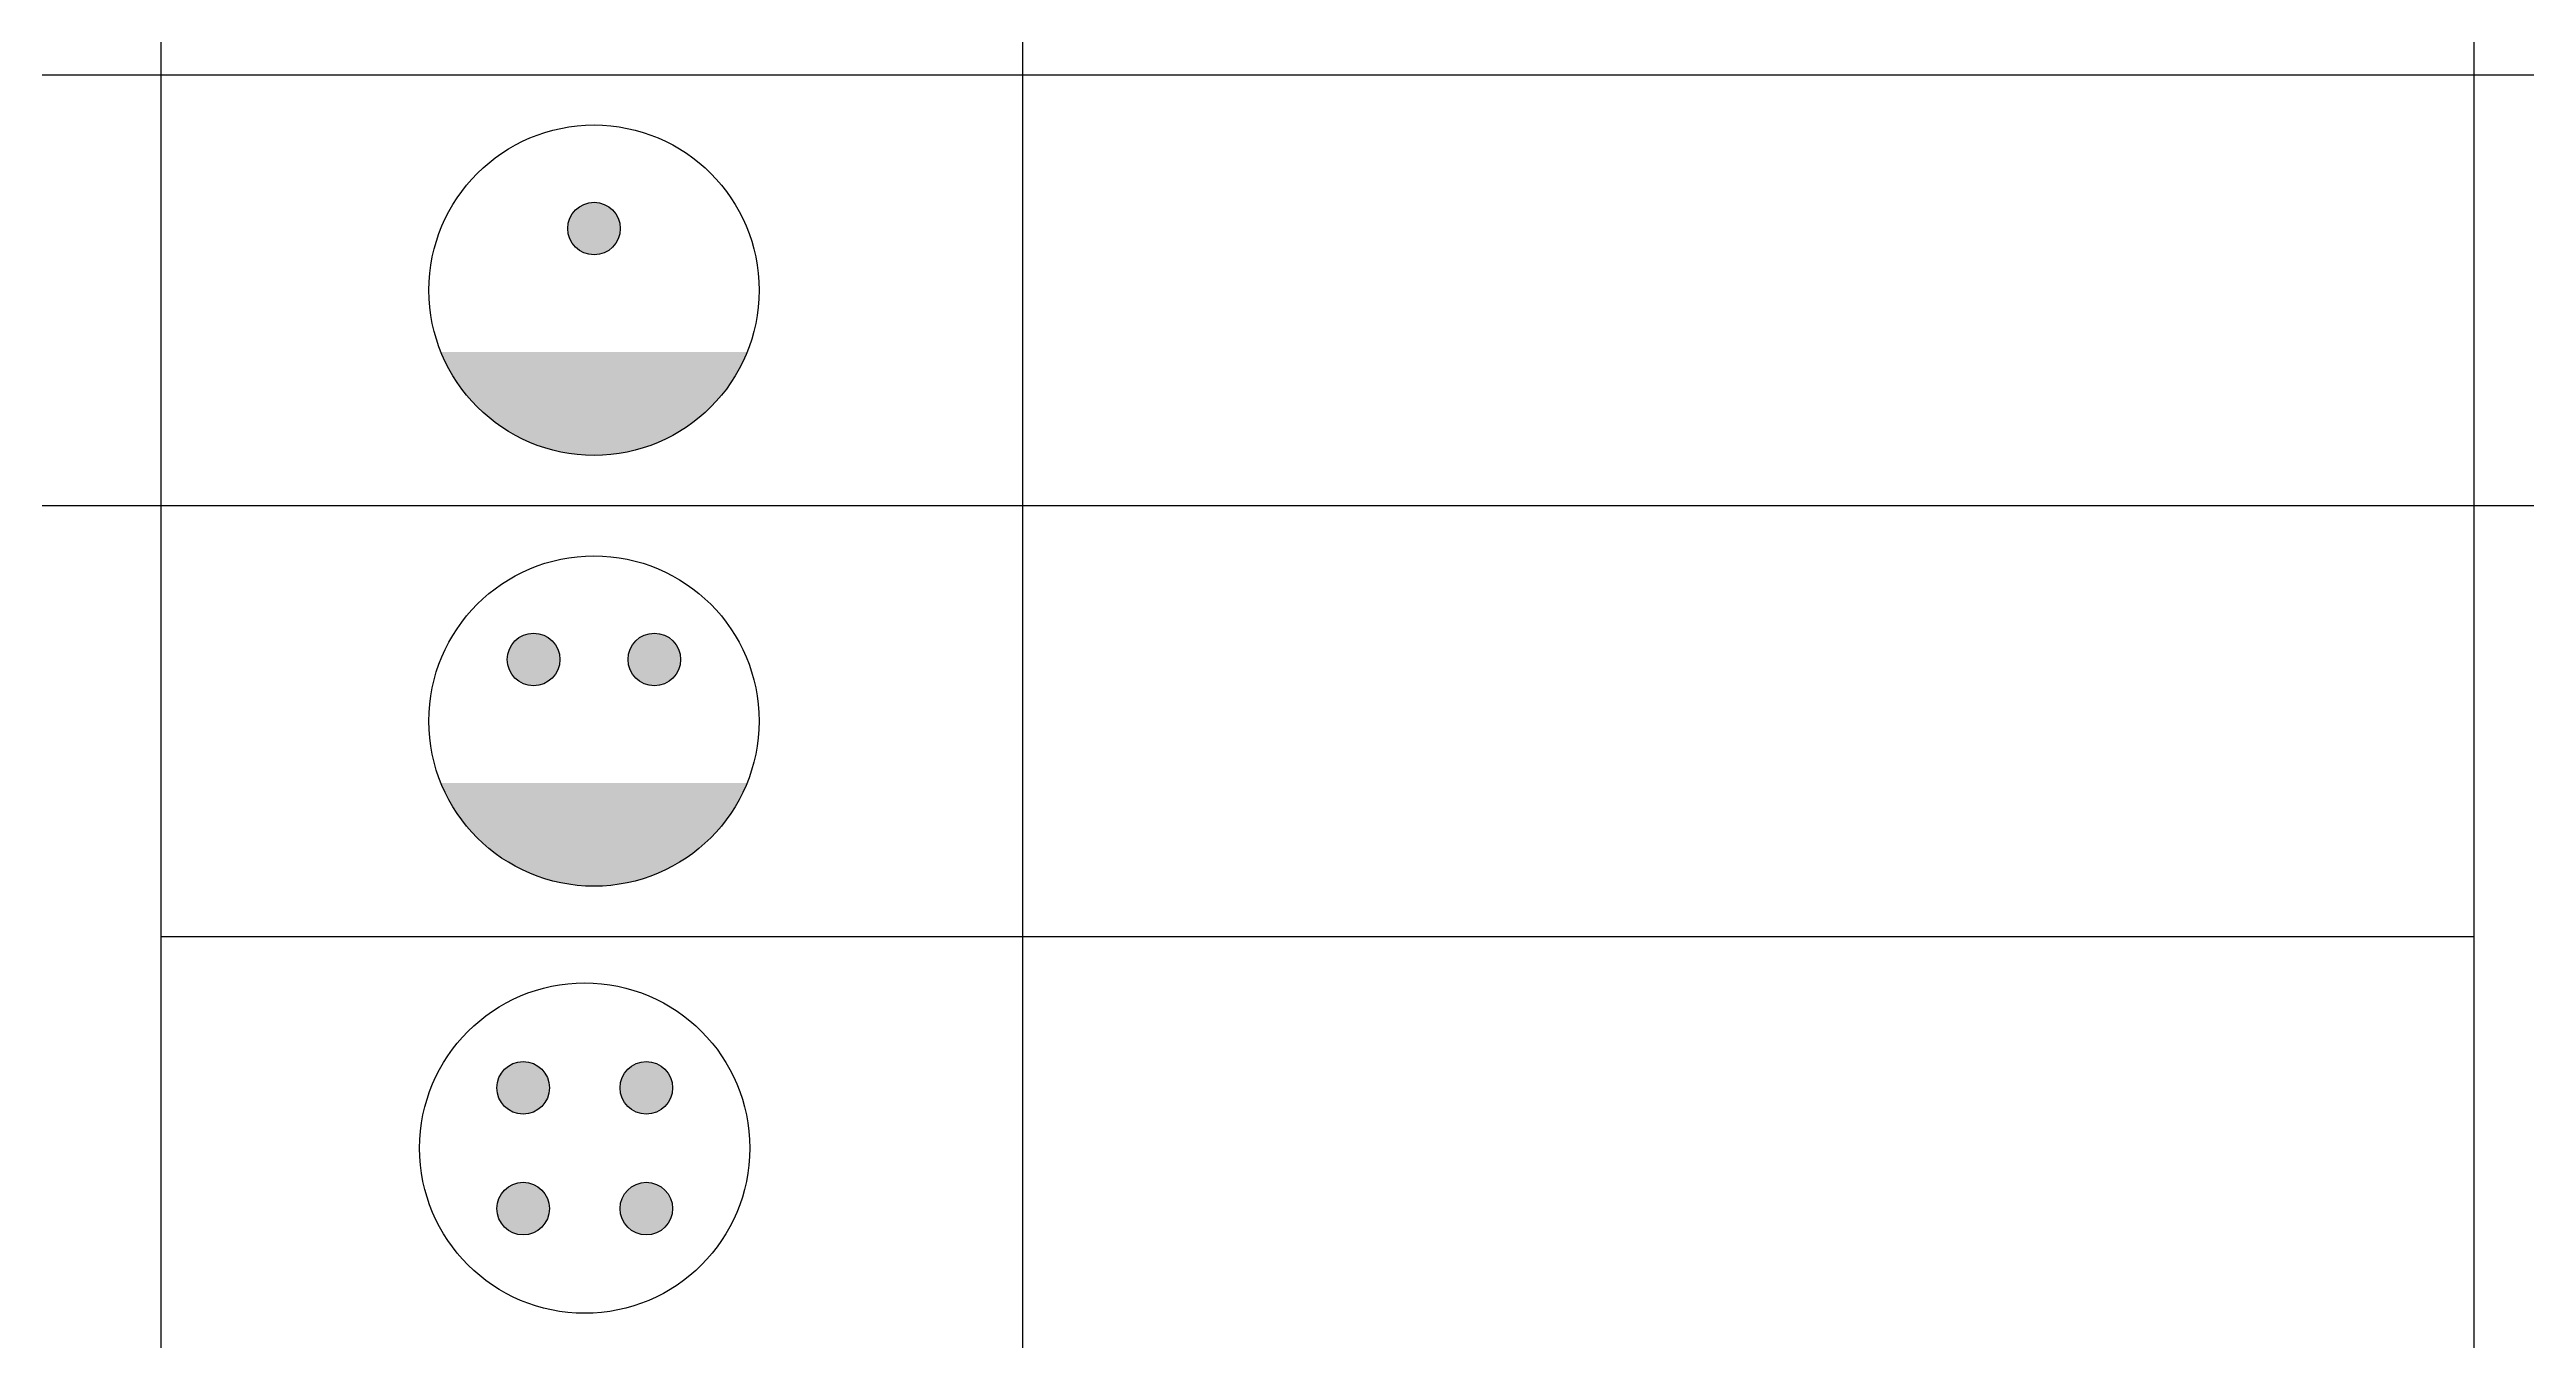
# Model space of a CAD drawing. Header units: millimetres. Extents: x -7413 to 64677, y 6112 to 38711.
# Drawn here: x 42075 to 43801, y 22274 to 23172 of the extents above; entities that cross this region are included whole.
import ezdxf

# ---------------------------------------------------------------- set-up
doc = ezdxf.new("R2010")
doc.units = ezdxf.units.MM
doc.header["$LTSCALE"] = 100
doc.layers.get('Defpoints').update_dxf_attribs({"color": 139})
doc.layers.add('0-ELC TEXT', color=7, linetype='Continuous')
doc.layers.add('설비', color=140, linetype='Continuous')
doc.styles.get("Standard").update_dxf_attribs({"font": 'arial.ttf'})

# ---------------------------------------------------------------- blocks, each defined once
blk = doc.blocks.new('egoo')
at = {"layer": '설비'}
h = blk.add_hatch(color=140, dxfattribs=at)
edge = h.paths.add_edge_path()
edge.add_arc((1015645.3, 443433.7), 22.3, 0, 360)
h = blk.add_hatch(color=140, dxfattribs=at)
edge = h.paths.add_edge_path()
edge.add_arc((1015747.7, 443433.7), 22.3, 0, 360)
h = blk.add_hatch(color=140, dxfattribs=at)
edge = h.paths.add_edge_path()
edge.add_line((1015826.3, 443329.1), (1015566.6, 443329.1))
edge.add_ellipse((1015696.5, 443381.5), major_axis=(99, 99), ratio=1, start_angle=156.9578, end_angle=293.0422)
at = {"layer": '설비', "color": 140}
for centre, radius in [((1015696.5, 443381.5), 140), ((1015645.3, 443433.7), 22.3), ((1015747.7, 443433.7), 22.3)]:
    blk.add_circle(centre, radius, dxfattribs=at)
blk = doc.blocks.new('DLFRN')
at = {"layer": '설비'}
h = blk.add_hatch(color=140, dxfattribs=at)
edge = h.paths.add_edge_path()
edge.add_arc((236552.3, 104850.7), 18.3, 0, 360)
h = blk.add_hatch(color=140, dxfattribs=at)
edge = h.paths.add_edge_path()
edge.add_line((236658.9, 104764.8), (236445.6, 104764.8))
edge.add_ellipse((236552.3, 104807.8), major_axis=(81.3, 81.3), ratio=1, start_angle=156.9578, end_angle=293.0422)
at = {"layer": '설비', "color": 140}
for centre, radius in [((236552.3, 104807.8), 115), ((236552.3, 104850.7), 18.3)]:
    blk.add_circle(centre, radius, dxfattribs=at)
blk = doc.blocks.new('4RNZHS')
at = {"layer": '설비'}
h = blk.add_hatch(color=140, dxfattribs=at)
edge = h.paths.add_edge_path()
edge.add_arc((244434.2, 96095.3), 18.3, -90, 270, ccw=False)
h = blk.add_hatch(color=140, dxfattribs=at)
edge = h.paths.add_edge_path()
edge.add_arc((244520, 96095.3), 18.3, 270, 630)
h = blk.add_hatch(color=140, dxfattribs=at)
edge = h.paths.add_edge_path()
edge.add_arc((244434.2, 96011.2), 18.3, -90, 270, ccw=False)
h = blk.add_hatch(color=140, dxfattribs=at)
edge = h.paths.add_edge_path()
edge.add_arc((244520, 96011.2), 18.3, 270, 630)
at = {"layer": '설비', "color": 140}
for centre, radius in [((244477.1, 96053.3), 115), ((244434.2, 96095.3), 18.3), ((244520, 96095.3), 18.3), ((244434.2, 96011.2), 18.3), ((244520, 96011.2), 18.3)]:
    blk.add_circle(centre, radius, dxfattribs=at)

msp = doc.modelspace()

# ---------------------------------------------------------------- linework, layer by layer
at = {"layer": '0-ELC TEXT'}
for p, q in [((42753.1, 23454.8), (42753.1, 21354.8)), ((42153.1, 23154.8), (43764, 23154.8)), ((42153.1, 22854.8), (43764, 22854.8)), ((42153.1, 22554.8), (43764, 22554.8))]:
    msp.add_line(p, q, dxfattribs=at)
msp.add_lwpolyline([(42153.1, 21354.8), (42153.1, 23454.8), (43764, 23454.8), (43764, 21354.8)], dxfattribs=at)
at = {"layer": 'Defpoints'}
for points in [[(40611.7, 23154.8), (60225.7, 23154.8), (60225.7, 8334.8), (40611.7, 8334.8)], [(40911.7, 22854.8), (59925.7, 22854.8), (59925.7, 8634.8), (40911.7, 8634.8)]]:
    msp.add_lwpolyline(points, close=True, dxfattribs=at)

# ---------------------------------------------------------------- block references
at = {"layer": '설비'}
for name, p in [('DLFRN', (-194097.6, -81803)), ('4RNZHS', (-202028.9, -73645.8))]:
    msp.add_blockref(name, p, dxfattribs=at)
at = {"layer": '설비', "color": 140, "xscale": 0.8214285869294655, "yscale": 0.8214285869294655, "zscale": 0.8214285869294655}
msp.add_blockref('egoo', (-791867.5, -341501.4), dxfattribs=at)

# ---------------------------------------------------------------- texts
at = {"layer": '0-ELC TEXT'}
for s, p in [('1구 콘센트', (42847, 22968.9)), ('2구 콘센트', (42847, 22668.9)), ('4구 콘센트', (42847, 22368.9))]:
    msp.add_text(s, height=0.2, dxfattribs=at).set_placement(p)

doc.saveas('drawing.dxf')
